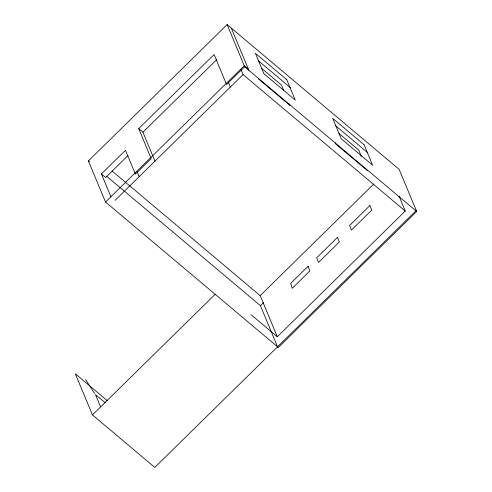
<?xml version="1.0" encoding="UTF-8"?>
<svg xmlns="http://www.w3.org/2000/svg" width="492" height="492" viewBox="0 0 492 492"><rect width="100%" height="100%" fill="white"/><g stroke="black" fill="none" stroke-linecap="round" stroke-linejoin="round"><path stroke-width="0.74" d="M277.55 346.792L105.528 202.052L88.4 160.915L227.113 24.6L399.135 169.346L416.681 211.492L277.968 347.807L260.422 305.655L106.58 176.21M110.909 196.757L101.413 173.94L125.466 150.306L135.386 174.131L151.185 158.608L138.707 128.627L214.1 54.532L226.578 84.513L244.659 66.746L227.113 24.6M154.98 161.142L142.92 132.176L216.677 59.692M128.043 155.466L105.632 177.489L101.413 173.94M105.528 202.052L244.235 65.737L248.454 69.286M115.128 200.305L243.066 74.575L241 69.612M416.257 210.484L154.82 467.4L92.447 414.916L215.17 294.308M399.061 196.154L405.26 211.05L277.322 336.78L260.194 295.643L373.92 183.885M260.422 305.655L263.712 302.426M258.263 60.633L290.581 87.834M335.243 125.411L367.567 152.606M261.676 68.413L281.399 85.005L283.743 90.633M338.963 133.443L358.736 150.078L361.374 156.407M244.659 66.746L416.681 211.492M258.503 78.997L289.893 105.411L289.308 104.003M367.229 170.484L335.839 144.07L335.255 142.668M243.066 74.575L405.26 211.05M138.707 128.627L142.92 132.176M112.108 171.032L260.194 295.643M88.4 160.915L89.575 161.899M250.982 314.616L277.322 336.78M107.385 400.759L75.319 373.779L92.447 414.916M105.306 402.85L95.448 394.553L100.546 406.798M85.571 379.492L94.612 393.551M231.326 28.149L248.872 70.294M228.319 82.102L230.373 87.047M137.163 171.825L139.181 176.665M308.177 266.197L290.655 283.417L292.248 288.269L309.769 271.055L308.177 266.197M337.475 237.402L316.633 257.882L318.533 262.445L339.369 241.966L337.475 237.402M369.898 205.539L349.548 225.539L351.448 230.096L371.798 210.096L369.898 205.539M286.787 79.71L255.391 53.296L263.89 73.702L295.28 100.116L286.787 79.71M364.123 144.783L332.733 118.369L341.227 138.775L372.616 165.189L364.123 144.783"/></g></svg>
